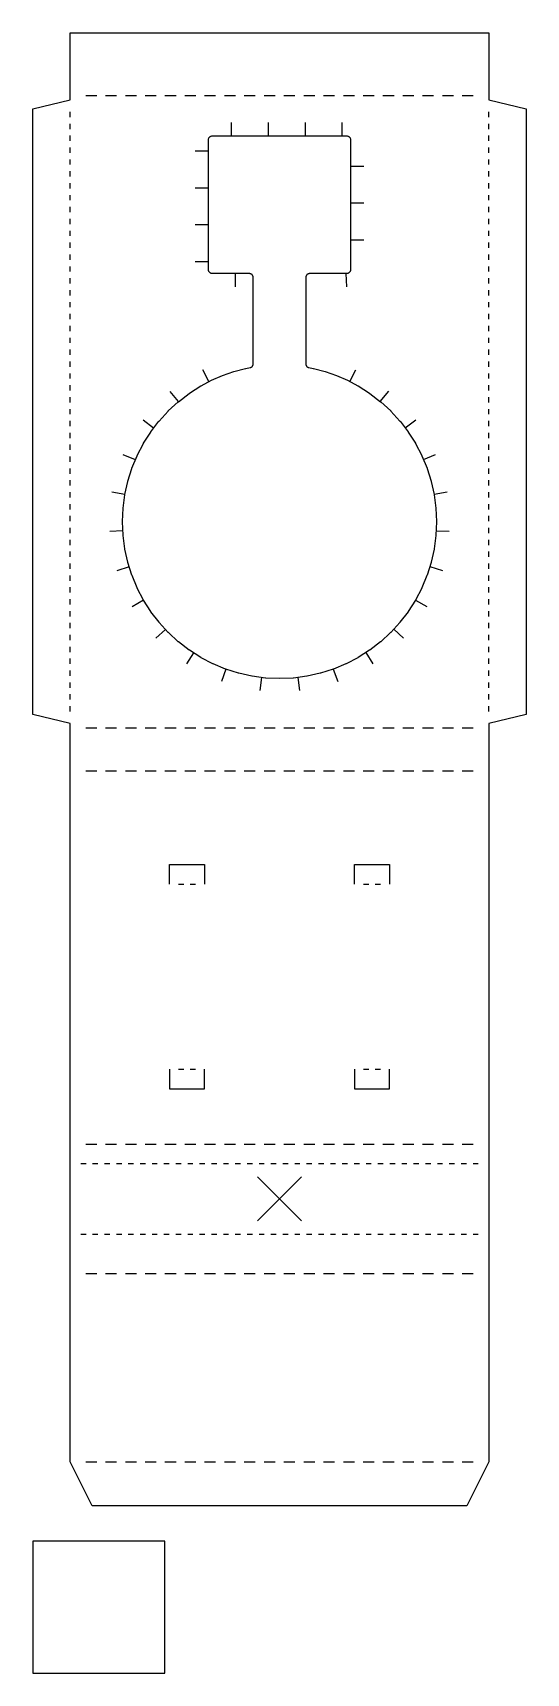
# Model space of a CAD drawing. Extents: x 0 to 112, y 0 to 373.
import ezdxf

# ---------------------------------------------------------------- set-up
doc = ezdxf.new("R2010")
doc.units = 0
for name, color, linetype in [('FALZ_BERG_PERFO', 1, 'Continuous'), ('FALZ_TAL_PERFO', 1, 'Continuous'), ('KONTROLLE_30MM', 7, 'Continuous'), ('SCHNEIDEN', 1, 'Continuous')]:
    doc.layers.add(name, color=color, linetype=linetype)

msp = doc.modelspace()

# ---------------------------------------------------------------- linework, layer by layer
at = {"layer": 'FALZ_BERG_PERFO', "color": 1}
for points in [[(12.02, 358.35), (14.52, 358.35)], [(16.52, 358.35), (19.02, 358.35)], [(21.02, 358.35), (23.52, 358.35)], [(25.52, 358.35), (28.02, 358.35)], [(30.02, 358.35), (32.52, 358.35)], [(34.52, 358.35), (37.02, 358.35)], [(39.02, 358.35), (41.52, 358.35)], [(43.52, 358.35), (46.02, 358.35)], [(48.02, 358.35), (50.52, 358.35)], [(52.52, 358.35), (55.02, 358.35)], [(57.03, 358.35), (59.52, 358.35)], [(61.52, 358.35), (64.03, 358.35)], [(66.03, 358.35), (68.52, 358.35)], [(70.53, 358.35), (73.03, 358.35)], [(75.03, 358.35), (77.53, 358.35)], [(79.53, 358.35), (82.03, 358.35)], [(84.03, 358.35), (86.53, 358.35)], [(88.53, 358.35), (91.03, 358.35)], [(93.03, 358.35), (95.53, 358.35)], [(97.53, 358.35), (100.03, 358.35)], [(12.02, 214.75), (14.52, 214.75)], [(16.52, 214.75), (19.02, 214.75)], [(21.02, 214.75), (23.52, 214.75)], [(25.52, 214.75), (28.02, 214.75)], [(30.02, 214.75), (32.52, 214.75)], [(34.52, 214.75), (37.02, 214.75)], [(39.02, 214.75), (41.52, 214.75)], [(43.52, 214.75), (46.02, 214.75)], [(48.02, 214.75), (50.52, 214.75)], [(52.52, 214.75), (55.02, 214.75)], [(57.03, 214.75), (59.52, 214.75)], [(61.52, 214.75), (64.03, 214.75)], [(66.03, 214.75), (68.52, 214.75)], [(70.53, 214.75), (73.03, 214.75)], [(75.03, 214.75), (77.53, 214.75)], [(79.53, 214.75), (82.03, 214.75)], [(84.03, 214.75), (86.53, 214.75)], [(88.53, 214.75), (91.03, 214.75)], [(93.03, 214.75), (95.53, 214.75)], [(97.53, 214.75), (100.03, 214.75)], [(12.02, 205), (14.52, 205)], [(16.52, 205), (19.02, 205)], [(21.02, 205), (23.52, 205)], [(25.52, 205), (28.02, 205)], [(30.02, 205), (32.52, 205)], [(34.52, 205), (37.02, 205)], [(39.02, 205), (41.52, 205)], [(43.52, 205), (46.02, 205)], [(48.02, 205), (50.52, 205)], [(52.52, 205), (55.02, 205)], [(57.03, 205), (59.52, 205)], [(61.52, 205), (64.03, 205)], [(66.03, 205), (68.52, 205)], [(70.53, 205), (73.03, 205)], [(75.03, 205), (77.53, 205)], [(79.53, 205), (82.03, 205)], [(84.03, 205), (86.53, 205)], [(88.53, 205), (91.03, 205)], [(93.03, 205), (95.53, 205)], [(97.53, 205), (100.03, 205)], [(12.02, 120.2), (14.52, 120.2)], [(16.52, 120.2), (19.02, 120.2)], [(21.02, 120.2), (23.52, 120.2)], [(25.52, 120.2), (28.02, 120.2)], [(30.02, 120.2), (32.52, 120.2)], [(34.52, 120.2), (37.02, 120.2)], [(39.02, 120.2), (41.52, 120.2)], [(43.52, 120.2), (46.02, 120.2)], [(48.02, 120.2), (50.52, 120.2)], [(52.52, 120.2), (55.02, 120.2)], [(57.03, 120.2), (59.52, 120.2)], [(61.52, 120.2), (64.03, 120.2)], [(66.03, 120.2), (68.52, 120.2)], [(70.53, 120.2), (73.03, 120.2)], [(75.03, 120.2), (77.53, 120.2)], [(79.53, 120.2), (82.03, 120.2)], [(84.03, 120.2), (86.53, 120.2)], [(88.53, 120.2), (91.03, 120.2)], [(93.03, 120.2), (95.53, 120.2)], [(97.53, 120.2), (100.03, 120.2)], [(12.02, 90.8), (14.52, 90.8)], [(16.52, 90.8), (19.02, 90.8)], [(21.02, 90.8), (23.52, 90.8)], [(25.52, 90.8), (28.02, 90.8)], [(30.02, 90.8), (32.52, 90.8)], [(34.52, 90.8), (37.02, 90.8)], [(39.02, 90.8), (41.52, 90.8)], [(43.52, 90.8), (46.02, 90.8)], [(48.02, 90.8), (50.52, 90.8)], [(52.52, 90.8), (55.02, 90.8)], [(57.03, 90.8), (59.52, 90.8)], [(61.52, 90.8), (64.03, 90.8)], [(66.03, 90.8), (68.52, 90.8)], [(70.53, 90.8), (73.03, 90.8)], [(75.03, 90.8), (77.53, 90.8)], [(79.53, 90.8), (82.03, 90.8)], [(84.03, 90.8), (86.53, 90.8)], [(88.53, 90.8), (91.03, 90.8)], [(93.03, 90.8), (95.53, 90.8)], [(97.53, 90.8), (100.03, 90.8)], [(12.02, 48), (14.52, 48)], [(16.52, 48), (19.02, 48)], [(21.02, 48), (23.52, 48)], [(25.52, 48), (28.02, 48)], [(30.02, 48), (32.52, 48)], [(34.52, 48), (37.02, 48)], [(39.02, 48), (41.52, 48)], [(43.52, 48), (46.02, 48)], [(48.02, 48), (50.52, 48)], [(52.52, 48), (55.02, 48)], [(57.03, 48), (59.52, 48)], [(61.52, 48), (64.03, 48)], [(66.03, 48), (68.52, 48)], [(70.53, 48), (73.03, 48)], [(75.03, 48), (77.53, 48)], [(79.53, 48), (82.03, 48)], [(84.03, 48), (86.53, 48)], [(88.53, 48), (91.03, 48)], [(93.03, 48), (95.53, 48)], [(97.53, 48), (100.03, 48)]]:
    msp.add_lwpolyline(points, dxfattribs=at)
at = {"layer": 'FALZ_TAL_PERFO', "color": 1}
for points in [[(8.47, 353.45), (8.47, 354.65)], [(103.57, 353.45), (103.57, 354.65)], [(8.47, 350.75), (8.47, 351.95)], [(103.57, 350.75), (103.57, 351.95)], [(8.47, 348.05), (8.47, 349.25)], [(8.47, 345.35), (8.47, 346.55)], [(103.57, 348.05), (103.57, 349.25)], [(103.57, 345.35), (103.57, 346.55)], [(8.47, 342.65), (8.47, 343.85)], [(103.57, 342.65), (103.57, 343.85)], [(8.47, 339.95), (8.47, 341.15)], [(103.57, 339.95), (103.57, 341.15)], [(8.47, 337.25), (8.47, 338.45)], [(8.47, 334.55), (8.47, 335.75)], [(103.57, 337.25), (103.57, 338.45)], [(103.57, 334.55), (103.57, 335.75)], [(8.47, 331.85), (8.47, 333.05)], [(103.57, 331.85), (103.57, 333.05)], [(8.47, 329.15), (8.47, 330.35)], [(103.57, 329.15), (103.57, 330.35)], [(8.47, 326.45), (8.47, 327.65)], [(8.47, 323.75), (8.47, 324.95)], [(103.57, 326.45), (103.57, 327.65)], [(103.57, 323.75), (103.57, 324.95)], [(8.47, 321.05), (8.47, 322.25)], [(103.57, 321.05), (103.57, 322.25)], [(8.47, 318.35), (8.47, 319.55)], [(8.47, 315.65), (8.47, 316.85)], [(103.57, 318.35), (103.57, 319.55)], [(103.57, 315.65), (103.57, 316.85)], [(8.47, 312.95), (8.47, 314.15)], [(103.57, 312.95), (103.57, 314.15)], [(8.47, 310.25), (8.47, 311.45)], [(103.57, 310.25), (103.57, 311.45)], [(8.47, 307.55), (8.47, 308.75)], [(8.47, 304.85), (8.47, 306.05)], [(103.57, 307.55), (103.57, 308.75)], [(103.57, 304.85), (103.57, 306.05)], [(8.47, 302.15), (8.47, 303.35)], [(103.57, 302.15), (103.57, 303.35)], [(8.47, 299.45), (8.47, 300.65)], [(103.57, 299.45), (103.57, 300.65)], [(8.47, 296.75), (8.47, 297.95)], [(8.47, 294.05), (8.47, 295.25)], [(103.57, 296.75), (103.57, 297.95)], [(103.57, 294.05), (103.57, 295.25)], [(8.47, 291.35), (8.47, 292.55)], [(103.57, 291.35), (103.57, 292.55)], [(8.47, 288.65), (8.47, 289.85)], [(8.47, 285.95), (8.47, 287.15)], [(103.57, 288.65), (103.57, 289.85)], [(103.57, 285.95), (103.57, 287.15)], [(8.47, 283.25), (8.47, 284.45)], [(103.57, 283.25), (103.57, 284.45)], [(8.47, 280.55), (8.47, 281.75)], [(103.57, 280.55), (103.57, 281.75)], [(8.47, 277.85), (8.47, 279.05)], [(8.47, 275.15), (8.47, 276.35)], [(103.57, 277.85), (103.57, 279.05)], [(103.57, 275.15), (103.57, 276.35)], [(8.47, 272.45), (8.47, 273.65)], [(103.57, 272.45), (103.57, 273.65)], [(8.47, 269.75), (8.47, 270.95)], [(103.57, 269.75), (103.57, 270.95)], [(8.47, 267.05), (8.47, 268.25)], [(8.47, 264.35), (8.47, 265.55)], [(103.57, 267.05), (103.57, 268.25)], [(103.57, 264.35), (103.57, 265.55)], [(8.47, 261.65), (8.47, 262.85)], [(103.57, 261.65), (103.57, 262.85)], [(8.47, 258.95), (8.47, 260.15)], [(8.47, 256.25), (8.47, 257.45)], [(103.57, 258.95), (103.57, 260.15)], [(103.57, 256.25), (103.57, 257.45)], [(8.47, 253.55), (8.47, 254.75)], [(103.57, 253.55), (103.57, 254.75)], [(8.47, 250.85), (8.47, 252.05)], [(103.57, 250.85), (103.57, 252.05)], [(8.47, 248.15), (8.47, 249.35)], [(8.47, 245.45), (8.47, 246.65)], [(103.57, 248.15), (103.57, 249.35)], [(103.57, 245.45), (103.57, 246.65)], [(8.47, 242.75), (8.47, 243.95)], [(103.57, 242.75), (103.57, 243.95)], [(8.47, 240.05), (8.47, 241.25)], [(8.47, 237.35), (8.47, 238.55)], [(103.57, 240.05), (103.57, 241.25)], [(103.57, 237.35), (103.57, 238.55)], [(8.47, 234.65), (8.47, 235.85)], [(103.57, 234.65), (103.57, 235.85)], [(8.47, 231.95), (8.47, 233.15)], [(103.57, 231.95), (103.57, 233.15)], [(8.47, 229.25), (8.47, 230.45)], [(8.47, 226.55), (8.47, 227.75)], [(103.57, 229.25), (103.57, 230.45)], [(103.57, 226.55), (103.57, 227.75)], [(8.47, 223.85), (8.47, 225.05)], [(103.57, 223.85), (103.57, 225.05)], [(8.47, 221.15), (8.47, 222.35)], [(103.57, 221.15), (103.57, 222.35)], [(8.47, 218.45), (8.47, 219.65)], [(103.57, 218.45), (103.57, 219.65)], [(33.08, 179.2), (34.27, 179.2)], [(35.77, 179.2), (36.97, 179.2)], [(75.08, 179.2), (76.28, 179.2)], [(77.78, 179.2), (78.97, 179.2)], [(33.08, 137.2), (34.27, 137.2)], [(35.77, 137.2), (36.97, 137.2)], [(75.08, 137.2), (76.28, 137.2)], [(77.78, 137.2), (78.97, 137.2)], [(10.88, 115.75), (12.08, 115.75)], [(13.58, 115.75), (14.77, 115.75)], [(16.27, 115.75), (17.48, 115.75)], [(18.98, 115.75), (20.18, 115.75)], [(21.68, 115.75), (22.88, 115.75)], [(24.38, 115.75), (25.57, 115.75)], [(27.07, 115.75), (28.27, 115.75)], [(29.77, 115.75), (30.97, 115.75)], [(32.47, 115.75), (33.67, 115.75)], [(35.17, 115.75), (36.38, 115.75)], [(37.88, 115.75), (39.07, 115.75)], [(40.57, 115.75), (41.77, 115.75)], [(43.27, 115.75), (44.48, 115.75)], [(45.98, 115.75), (47.18, 115.75)], [(48.68, 115.75), (49.88, 115.75)], [(51.38, 115.75), (52.58, 115.75)], [(54.08, 115.75), (55.28, 115.75)], [(56.78, 115.75), (57.98, 115.75)], [(59.48, 115.75), (60.68, 115.75)], [(62.18, 115.75), (63.38, 115.75)], [(64.88, 115.75), (66.08, 115.75)], [(67.58, 115.75), (68.78, 115.75)], [(70.28, 115.75), (71.48, 115.75)], [(72.98, 115.75), (74.18, 115.75)], [(75.68, 115.75), (76.88, 115.75)], [(78.38, 115.75), (79.58, 115.75)], [(81.08, 115.75), (82.28, 115.75)], [(83.78, 115.75), (84.98, 115.75)], [(86.48, 115.75), (87.68, 115.75)], [(89.18, 115.75), (90.38, 115.75)], [(91.88, 115.75), (93.08, 115.75)], [(94.58, 115.75), (95.78, 115.75)], [(97.28, 115.75), (98.48, 115.75)], [(99.98, 115.75), (101.18, 115.75)], [(10.88, 99.75), (12.08, 99.75)], [(13.58, 99.75), (14.77, 99.75)], [(16.27, 99.75), (17.48, 99.75)], [(18.98, 99.75), (20.18, 99.75)], [(21.68, 99.75), (22.88, 99.75)], [(24.38, 99.75), (25.57, 99.75)], [(27.07, 99.75), (28.27, 99.75)], [(29.77, 99.75), (30.97, 99.75)], [(32.47, 99.75), (33.67, 99.75)], [(35.17, 99.75), (36.38, 99.75)], [(37.88, 99.75), (39.07, 99.75)], [(40.57, 99.75), (41.77, 99.75)], [(43.27, 99.75), (44.48, 99.75)], [(45.98, 99.75), (47.18, 99.75)], [(48.68, 99.75), (49.88, 99.75)], [(51.38, 99.75), (52.58, 99.75)], [(54.08, 99.75), (55.28, 99.75)], [(56.78, 99.75), (57.98, 99.75)], [(59.48, 99.75), (60.68, 99.75)], [(62.18, 99.75), (63.38, 99.75)], [(64.88, 99.75), (66.08, 99.75)], [(67.58, 99.75), (68.78, 99.75)], [(70.28, 99.75), (71.48, 99.75)], [(72.98, 99.75), (74.18, 99.75)], [(75.68, 99.75), (76.88, 99.75)], [(78.38, 99.75), (79.58, 99.75)], [(81.08, 99.75), (82.28, 99.75)], [(83.78, 99.75), (84.98, 99.75)], [(86.48, 99.75), (87.68, 99.75)], [(89.18, 99.75), (90.38, 99.75)], [(91.88, 99.75), (93.08, 99.75)], [(94.58, 99.75), (95.78, 99.75)], [(97.28, 99.75), (98.48, 99.75)], [(99.98, 99.75), (101.18, 99.75)]]:
    msp.add_lwpolyline(points, dxfattribs=at)
at = {"layer": 'KONTROLLE_30MM', "color": 7}
msp.add_lwpolyline([(30, 0), (30, 30), (0, 30), (0, 0)], close=True, dxfattribs=at)
at = {"layer": 'SCHNEIDEN', "color": 1}
for points in [[(0, 355.35), (0, 355.35), (8.47, 357.35), (8.47, 357.35), (8.47, 357.35), (8.47, 357.35), (8.47, 357.35), (8.47, 357.35), (8.47, 357.35), (8.47, 357.35), (8.47, 357.35), (8.47, 357.35), (8.47, 357.35), (8.47, 357.35), (8.47, 357.35), (8.47, 357.35), (8.47, 357.35), (8.47, 372.6), (8.47, 372.6), (8.47, 372.6), (103.57, 372.6), (103.57, 372.6), (103.57, 372.6), (103.57, 357.35), (103.57, 357.35), (103.57, 357.35), (103.57, 357.35), (103.57, 357.35), (103.57, 357.35), (103.57, 357.35), (103.57, 357.35), (103.57, 357.35), (103.57, 357.35), (103.57, 357.35), (103.58, 357.35), (103.58, 357.35), (103.58, 357.35), (103.58, 357.35), (112.05, 355.35), (112.05, 355.35), (112.05, 355.35), (112.05, 217.75), (112.05, 217.75), (112.05, 217.75), (103.58, 215.75), (103.58, 215.75), (103.58, 215.75), (103.58, 215.75), (103.57, 215.75), (103.57, 215.75), (103.57, 215.75), (103.57, 215.75), (103.57, 215.75), (103.57, 215.75), (103.57, 215.75), (103.57, 215.75), (103.57, 215.75), (103.57, 215.75), (103.57, 215.75), (103.57, 48), (103.57, 48), (103.57, 48), (103.57, 48), (103.57, 48), (98.57, 38), (98.57, 38), (98.57, 38), (13.47, 38), (13.47, 38), (13.47, 38), (8.47, 48), (8.47, 48), (8.47, 48), (8.47, 48), (8.47, 48), (8.47, 215.75), (8.47, 215.75), (8.47, 215.75), (8.47, 215.75), (8.47, 215.75), (8.47, 215.75), (8.47, 215.75), (8.47, 215.75), (8.47, 215.75), (8.47, 215.75), (8.47, 215.75), (8.47, 215.75), (8.47, 215.75), (8.47, 215.75), (8.47, 215.75), (0, 217.75), (0, 217.75), (0, 217.75), (0, 355.35)], [(52.93, 226.04), (52.86, 226.04), (49.83, 226.44), (49.77, 226.46), (46.79, 227.12), (46.72, 227.14), (43.83, 228.05), (43.76, 228.08), (40.97, 229.24), (40.9, 229.27), (38.23, 230.66), (38.17, 230.7), (35.57, 232.35), (35.52, 232.39), (33.09, 234.26), (33.04, 234.3), (30.8, 236.37), (30.75, 236.42), (28.7, 238.65), (28.66, 238.71), (26.82, 241.1), (26.78, 241.16), (25.17, 243.7), (25.14, 243.76), (23.73, 246.46), (23.7, 246.53), (22.53, 249.34), (22.51, 249.4), (21.6, 252.3), (21.58, 252.37), (20.92, 255.33), (20.91, 255.4), (20.52, 258.41), (20.51, 258.48), (20.38, 261.52), (20.38, 261.58), (20.51, 264.59), (20.51, 264.66), (20.9, 267.66), (20.92, 267.72), (21.57, 270.68), (21.58, 270.75), (22.49, 273.65), (22.52, 273.72), (23.69, 276.55), (23.72, 276.61), (25.14, 279.34), (25.17, 279.4), (26.77, 281.92), (26.81, 281.97), (28.63, 284.36), (28.67, 284.41), (30.71, 286.65), (30.76, 286.7), (33, 288.77), (33.06, 288.81), (35.49, 290.69), (35.55, 290.73), (38.17, 292.41), (38.23, 292.44), (40.56, 293.67), (40.61, 293.7), (43.05, 294.75), (43.11, 294.78), (45.63, 295.65), (45.69, 295.67), (48.29, 296.35), (48.35, 296.36), (49.35, 296.54), (49.44, 296.57), (49.52, 296.59), (49.59, 296.62), (49.66, 296.66), (49.73, 296.71), (49.78, 296.76), (49.84, 296.82), (49.89, 296.89), (49.93, 296.95), (49.96, 297.02), (49.99, 297.1), (50.01, 297.18), (50.02, 297.25), (50.02, 297.35), (50.02, 317.08), (50.02, 317.18), (50.01, 317.26), (49.99, 317.33), (49.96, 317.41), (49.93, 317.48), (49.89, 317.54), (49.84, 317.61), (49.79, 317.67), (49.73, 317.72), (49.67, 317.76), (49.6, 317.81), (49.53, 317.84), (49.46, 317.86), (49.38, 317.88), (49.3, 317.9), (49.21, 317.9), (40.81, 317.9), (40.76, 317.9), (40.72, 317.9), (40.63, 317.91), (40.62, 317.92), (40.53, 317.94), (40.52, 317.94), (40.44, 317.97), (40.43, 317.97), (40.34, 318.01), (40.34, 318.02), (40.26, 318.07), (40.25, 318.07), (40.18, 318.13), (40.17, 318.13), (40.11, 318.2), (40.1, 318.21), (40.05, 318.28), (40.04, 318.29), (39.99, 318.36), (39.99, 318.37), (39.95, 318.45), (39.94, 318.46), (39.91, 318.55), (39.91, 318.56), (39.89, 318.64), (39.89, 318.66), (39.88, 318.74), (39.88, 318.79), (39.87, 318.83), (39.87, 348.27), (39.88, 348.31), (39.88, 348.36), (39.89, 348.45), (39.89, 348.46), (39.91, 348.54), (39.91, 348.55), (39.94, 348.64), (39.95, 348.65), (39.99, 348.73), (39.99, 348.74), (40.04, 348.82), (40.05, 348.82), (40.1, 348.89), (40.11, 348.9), (40.17, 348.97), (40.18, 348.97), (40.25, 349.03), (40.26, 349.04), (40.34, 349.08), (40.35, 349.09), (40.43, 349.13), (40.44, 349.13), (40.52, 349.16), (40.53, 349.16), (40.62, 349.18), (40.63, 349.19), (40.72, 349.2), (40.76, 349.2), (40.81, 349.2), (71.24, 349.2), (71.29, 349.2), (71.33, 349.2), (71.42, 349.19), (71.43, 349.18), (71.52, 349.16), (71.53, 349.16), (71.61, 349.13), (71.62, 349.13), (71.71, 349.09), (71.71, 349.08), (71.79, 349.04), (71.8, 349.03), (71.87, 348.97), (71.88, 348.97), (71.94, 348.9), (71.95, 348.89), (72, 348.82), (72.01, 348.81), (72.06, 348.74), (72.06, 348.73), (72.1, 348.65), (72.11, 348.64), (72.14, 348.55), (72.14, 348.54), (72.16, 348.46), (72.16, 348.44), (72.17, 348.36), (72.17, 348.31), (72.18, 348.27), (72.18, 318.83), (72.17, 318.79), (72.17, 318.74), (72.16, 318.66), (72.16, 318.64), (72.14, 318.56), (72.14, 318.55), (72.11, 318.46), (72.1, 318.45), (72.06, 318.37), (72.06, 318.36), (72.01, 318.29), (72, 318.28), (71.95, 318.21), (71.94, 318.2), (71.88, 318.13), (71.87, 318.13), (71.8, 318.07), (71.79, 318.06), (71.71, 318.02), (71.7, 318.01), (71.62, 317.97), (71.61, 317.97), (71.53, 317.94), (71.52, 317.94), (71.43, 317.92), (71.42, 317.91), (71.33, 317.9), (71.29, 317.9), (71.24, 317.9), (62.84, 317.9), (62.75, 317.9), (62.67, 317.88), (62.59, 317.86), (62.52, 317.84), (62.45, 317.81), (62.38, 317.76), (62.32, 317.72), (62.26, 317.67), (62.21, 317.61), (62.16, 317.54), (62.12, 317.48), (62.09, 317.41), (62.06, 317.33), (62.04, 317.26), (62.03, 317.18), (62.02, 317.08), (62.02, 297.35), (62.03, 297.25), (62.04, 297.18), (62.06, 297.1), (62.09, 297.02), (62.12, 296.95), (62.16, 296.89), (62.21, 296.82), (62.27, 296.76), (62.32, 296.71), (62.39, 296.66), (62.46, 296.62), (62.53, 296.59), (62.61, 296.57), (62.7, 296.54), (63.7, 296.36), (63.76, 296.35), (66.36, 295.67), (66.42, 295.65), (68.94, 294.78), (69, 294.75), (71.44, 293.7), (71.49, 293.67), (73.82, 292.44), (73.88, 292.41), (76.5, 290.73), (76.56, 290.69), (78.99, 288.81), (79.05, 288.77), (81.29, 286.7), (81.34, 286.65), (83.38, 284.41), (83.42, 284.36), (85.24, 281.97), (85.28, 281.92), (86.88, 279.4), (86.91, 279.34), (88.33, 276.61), (88.36, 276.55), (89.53, 273.72), (89.56, 273.65), (90.47, 270.75), (90.48, 270.68), (91.13, 267.72), (91.15, 267.66), (91.54, 264.66), (91.54, 264.59), (91.67, 261.58), (91.67, 261.52), (91.54, 258.48), (91.53, 258.41), (91.14, 255.4), (91.13, 255.33), (90.47, 252.37), (90.45, 252.3), (89.54, 249.4), (89.52, 249.34), (88.35, 246.53), (88.32, 246.46), (86.91, 243.76), (86.88, 243.7), (85.27, 241.16), (85.23, 241.1), (83.39, 238.71), (83.35, 238.65), (81.3, 236.42), (81.25, 236.37), (79.01, 234.3), (78.96, 234.26), (76.53, 232.39), (76.48, 232.35), (73.88, 230.7), (73.82, 230.66), (71.15, 229.27), (71.08, 229.24), (68.29, 228.08), (68.22, 228.05), (65.33, 227.14), (65.26, 227.12), (62.28, 226.46), (62.22, 226.44), (59.19, 226.04), (59.12, 226.04), (56.06, 225.9), (55.99, 225.9)]]:
    msp.add_lwpolyline(points, close=True, dxfattribs=at)
for points in [[(45.15, 349.2), (45.15, 352.2)], [(53.53, 349.2), (53.53, 352.2)], [(61.9, 349.2), (61.9, 352.2)], [(70.28, 349.2), (70.28, 352.2)], [(39.87, 345.71), (36.87, 345.71)], [(72.18, 342.33), (75.18, 342.33)], [(39.87, 337.33), (36.87, 337.33)], [(72.18, 333.96), (75.18, 333.96)], [(39.87, 328.96), (36.87, 328.96)], [(72.18, 325.58), (75.18, 325.58)], [(39.87, 320.58), (36.87, 320.58)], [(45.96, 317.9), (45.96, 314.9)], [(71.09, 317.9), (71.26, 314.91)], [(40, 293.38), (38.6, 296.03)], [(71.99, 293.41), (73.39, 296.06)], [(33.09, 288.83), (31.16, 291.14)], [(78.91, 288.88), (80.82, 291.19)], [(27.43, 282.79), (25.05, 284.61)], [(84.57, 282.85), (86.96, 284.67)], [(23.31, 275.63), (20.53, 276.77)], [(88.72, 275.69), (91.49, 276.84)], [(91.12, 267.77), (94.07, 268.31)], [(20.91, 267.71), (17.96, 268.23)], [(20.47, 259.44), (17.47, 259.31)], [(91.59, 259.51), (94.58, 259.38)], [(21.91, 251.3), (19.05, 250.4)], [(90.16, 251.37), (93.02, 250.47)], [(25.17, 243.7), (22.58, 242.19)], [(86.91, 243.76), (89.52, 242.27)], [(30.14, 237.08), (27.92, 235.06)], [(81.96, 237.13), (84.17, 235.11)], [(36.48, 231.77), (34.87, 229.24)], [(75.63, 231.81), (77.24, 229.28)], [(43.87, 228.04), (42.86, 225.22)], [(68.25, 228.06), (69.28, 225.25)], [(51.92, 226.17), (51.53, 223.19)], [(60.19, 226.18), (60.59, 223.2)], [(31.02, 179.2), (31.02, 183.7), (39.02, 183.7), (39.02, 179.2)], [(73.03, 179.2), (73.03, 183.7), (81.03, 183.7), (81.03, 179.2)], [(31.02, 137.2), (31.02, 132.7), (39.02, 132.7), (39.02, 137.2)], [(73.03, 137.2), (73.03, 132.7), (81.03, 132.7), (81.03, 137.2)], [(51.02, 102.75), (61.02, 112.75)], [(51.02, 112.75), (61.02, 102.75)]]:
    msp.add_lwpolyline(points, dxfattribs=at)

doc.saveas('drawing.dxf')
